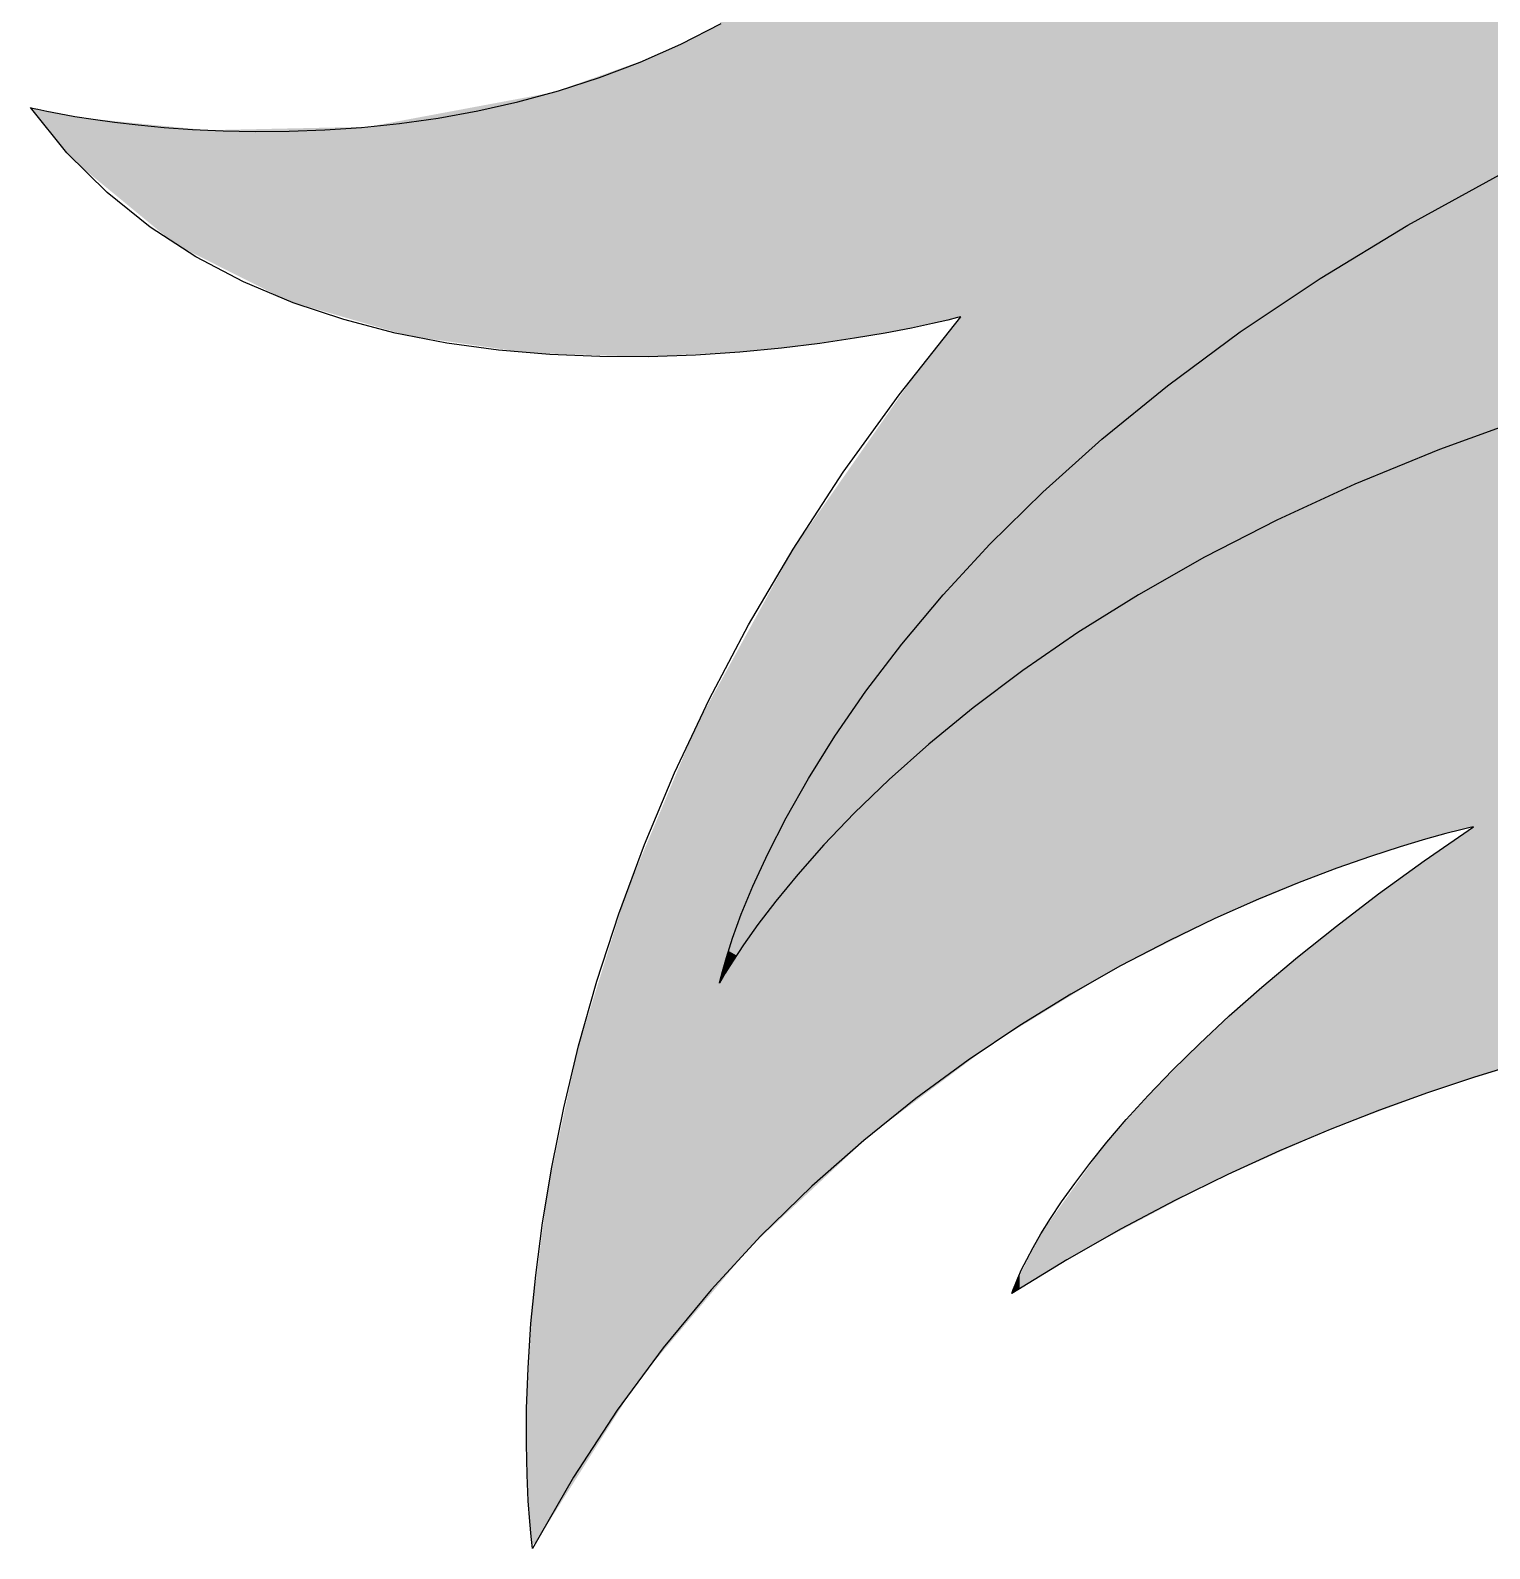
# Model space of a CAD drawing. Extents: x -42 to 1278, y -123 to 984.
# Drawn here: x 63.5 to 349.7, y -119.5 to 178.1 of the extents above; entities that cross this region are included whole.
import ezdxf

# ---------------------------------------------------------------- set-up
doc = ezdxf.new("R2010")
doc.units = 0
doc.layers.add('CABELLERA', color=7, linetype='CONTINUOUS')
doc.layers.add('CONTORNO_LON', color=7, linetype='CONTINUOUS')

# ---------------------------------------------------------------- blocks, each defined once
blk = doc.blocks.new('*U25')
at = {"layer": 'CONTORNO_LON', "color": 7, "linetype": 'CONTINUOUS'}
for points in [[(354.18, -24.93), (346.36, 743.09), (354.18, 747.39)], [(346.36, 21.97), (346, 742.89), (346.36, 743.09)], [(346, 21.88), (346, 742.89), (346.36, 21.97)], [(346.36, -27.32), (346.36, 743.09), (354.18, -24.93)], [(346, 21.88), (341.73, 652.1), (346, 658.5)], [(341.73, 20.84), (331.3, 636.45), (341.73, 652.1)], [(341.73, 20.84), (341.73, 652.1), (346, 21.88)], [(330.14, 17.42), (316.1, 619.96), (330.14, 634.72)], [(331.3, 17.82), (330.14, 634.72), (331.3, 636.45)], [(330.14, 17.42), (330.14, 634.72), (331.3, 17.82)], [(331.3, 17.82), (331.3, 636.45), (341.73, 20.84)], [(316.1, 12.55), (311.57, 615.2), (316.1, 619.96)], [(316.1, 12.55), (316.1, 619.96), (330.14, 17.42)], [(311.57, 10.66), (297.15, 604.44), (311.57, 615.2)], [(311.57, 10.66), (311.57, 615.2), (316.1, 12.55)], [(297.15, 4.65), (291.74, 600.4), (297.15, 604.44)], [(297.15, 4.65), (297.15, 604.44), (311.57, 10.66)], [(291.74, 1.92), (275.51, 591.79), (291.74, 600.4)], [(291.74, 1.92), (291.74, 600.4), (297.15, 4.65)], [(271.53, -8.66), (266, 587.64), (271.53, 589.68)], [(275.51, -6.24), (271.53, 589.68), (275.51, 591.79)], [(271.53, -8.66), (271.53, 589.68), (275.51, -6.24)], [(275.51, -6.24), (275.51, 591.79), (291.74, 1.92)], [(266, -12.04), (266, 587.64), (271.53, -8.66)], [(266, -12.04), (252.18, 526.66), (266, 533)], [(248.21, -23.44), (245.82, 523.42), (248.21, 524.84)], [(252.18, -20.47), (248.21, 524.84), (252.18, 526.66)], [(248.21, -23.44), (248.21, 524.84), (252.18, -20.47)], [(252.18, -20.47), (252.18, 526.66), (266, -12.04)], [(244.17, 121.54), (236.12, 517.66), (244.17, 522.44)], [(245.82, 121.95), (244.17, 522.44), (245.82, 523.42)], [(244.17, 121.54), (244.17, 522.44), (245.82, 121.95)], [(245.82, -25.23), (245.82, 523.42), (248.21, -23.44)], [(236.12, 119.76), (222.68, 509.68), (236.12, 517.66)], [(236.12, 119.76), (236.12, 517.66), (244.17, 121.54)], [(222.68, 117.41), (217.42, 506.56), (222.68, 509.68)], [(222.68, 117.41), (222.68, 509.68), (236.12, 119.76)], [(217.42, 116.77), (204.98, 496.09), (217.42, 506.56)], [(217.42, 116.77), (217.42, 506.56), (222.68, 117.41)], [(204.98, 115.27), (198.82, 490.89), (204.98, 496.09)], [(204.98, 115.27), (204.98, 496.09), (217.42, 116.77)], [(198.82, 114.94), (198.82, 490.89), (204.98, 115.27)], [(198.82, 114.94), (194.18, 176.97), (198.82, 179.4)], [(194.18, 114.69), (184.85, 172.66), (194.18, 176.97)], [(194.18, 114.69), (194.18, 176.97), (198.82, 114.94)], [(184.85, 114.2), (184.15, 172.41), (184.85, 172.66)], [(184.85, 114.2), (184.85, 172.66), (194.18, 114.69)], [(184.15, 114.16), (166.09, 166.01), (184.15, 172.41)], [(184.15, 114.16), (184.15, 172.41), (184.85, 114.2)], [(161.3, 114.89), (137.57, 160.69), (161.3, 165.11)], [(166.09, 114.74), (161.3, 165.11), (166.09, 166.01)], [(161.3, 114.89), (161.3, 165.11), (166.09, 114.74)], [(166.09, 114.74), (166.09, 166.01), (184.15, 114.16)], [(63.97, 162.38), (63.82, 162.56), (63.97, 162.89)], [(63.97, 162.38), (63.97, 162.89), (67.8, 157.79)], [(67.8, 157.79), (63.97, 162.89), (67.8, 162.08)], [(67.8, 157.79), (67.8, 162.08), (72.34, 152.33)], [(72.34, 152.33), (67.8, 162.08), (72.34, 161.31)], [(72.34, 152.33), (72.34, 161.31), (75.09, 150.07)], [(75.09, 150.07), (72.34, 161.31), (75.09, 160.83)], [(75.09, 150.07), (75.09, 160.83), (91.97, 136.18)], [(91.97, 136.18), (75.09, 160.83), (91.97, 159.18)], [(91.97, 136.18), (91.97, 159.18), (98.26, 133.02)], [(98.26, 133.02), (91.97, 159.18), (98.26, 158.57)], [(114.09, 125.09), (98.26, 158.57), (114.09, 158.91)], [(98.26, 133.02), (98.26, 158.57), (114.09, 125.09)], [(129.82, 120.52), (114.09, 158.91), (129.82, 159.24)], [(114.09, 125.09), (114.09, 158.91), (129.82, 120.52)], [(137.57, 118.27), (129.82, 159.24), (137.57, 160.69)], [(129.82, 120.52), (129.82, 159.24), (137.57, 118.27)], [(137.57, 118.27), (137.57, 160.69), (161.3, 114.89)], [(245.11, -25.77), (237.9, 111.96), (245.11, 120.92)], [(245.82, -25.23), (245.11, 120.92), (245.82, 121.95)], [(245.11, -25.77), (245.11, 120.92), (245.82, -25.23)], [(237.9, -31.16), (228.21, 98.08), (237.9, 111.96)], [(237.9, -31.16), (237.9, 111.96), (245.11, -25.77)], [(228.21, -38.42), (213.11, 76.45), (228.21, 98.08)], [(228.21, -38.42), (228.21, 98.08), (237.9, -31.16)], [(213.11, -52.51), (204.62, 60.98), (213.11, 76.45)], [(213.11, -52.51), (213.11, 76.45), (228.21, -38.42)], [(204.62, -60.43), (194.19, 41.97), (204.62, 60.98)], [(204.62, -60.43), (204.62, 60.98), (213.11, -52.51)], [(194.19, -72.88), (182.45, 14.06), (194.19, 41.97)], [(194.19, -72.88), (194.19, 41.97), (204.62, -60.43)], [(345.33, -27.63), (340.63, 17.98), (345.33, 21.21)], [(346.36, -27.32), (345.33, 21.21), (346.36, 21.97)], [(345.33, -27.63), (345.33, 21.21), (346.36, -27.32)], [(340.63, -29.07), (339.65, 17.3), (340.63, 17.98)], [(340.63, -29.07), (340.63, 17.98), (345.33, -27.63)], [(339.65, -29.44), (328.99, 9.66), (339.65, 17.3)], [(339.65, -29.44), (339.65, 17.3), (340.63, -29.07)], [(182.45, -86.89), (180.39, 9.16), (182.45, 14.06)], [(182.45, -86.89), (182.45, 14.06), (194.19, -72.88)], [(180.39, -90.16), (170.92, -21.34), (180.39, 9.16)], [(180.39, -90.16), (180.39, 9.16), (182.45, -86.89)], [(328.99, -33.39), (318.43, 1.41), (328.99, 9.66)], [(328.99, -33.39), (328.99, 9.66), (339.65, -29.44)], [(318.43, -37.31), (310.43, -4.83), (318.43, 1.41)], [(318.43, -37.31), (318.43, 1.41), (328.99, -33.39)], [(310.43, -40.87), (295.26, -18.17), (310.43, -4.83)], [(310.43, -40.87), (310.43, -4.83), (318.43, -37.31)], [(294.79, -47.84), (283.14, -30.23), (294.79, -18.63)], [(295.26, -47.63), (294.79, -18.63), (295.26, -18.17)], [(294.79, -47.84), (294.79, -18.63), (295.26, -47.63)], [(295.26, -47.63), (295.26, -18.17), (310.43, -40.87)], [(170.92, -105.16), (165.01, -48.87), (170.92, -21.34)], [(170.92, -105.16), (170.92, -21.34), (180.39, -90.16)], [(283.14, -54.03), (273.74, -40.9), (283.14, -30.23)], [(283.14, -54.03), (283.14, -30.23), (294.79, -47.84)], [(273.74, -59.02), (270.12, -45.96), (273.74, -40.9)], [(273.74, -59.02), (273.74, -40.9), (283.14, -54.03)], [(270.12, -60.94), (261.79, -57.6), (270.12, -45.96)], [(270.12, -60.94), (270.12, -45.96), (273.74, -59.02)], [(165.01, -114.52), (162.72, -66.49), (165.01, -48.87)], [(165.01, -114.52), (165.01, -48.87), (170.92, -105.16)], [(261.79, -65.96), (257.52, -65.91), (261.79, -57.6)], [(261.79, -65.96), (261.79, -57.6), (270.12, -60.94)], [(162.72, -118.14), (161.91, -72.79), (162.72, -66.49)], [(162.72, -118.14), (162.72, -66.49), (165.01, -114.52)], [(256.79, -68.92), (256.06, -69.29), (256.79, -67.33)], [(257.52, -68.54), (256.79, -67.33), (257.52, -65.91)], [(256.79, -68.92), (256.79, -67.33), (257.52, -68.54)], [(257.52, -68.54), (257.52, -65.91), (261.79, -65.96)], [(161.9, -118.79), (161.64, -77.62), (161.9, -72.82)], [(161.91, -118.79), (161.9, -72.82), (161.91, -72.79)], [(161.9, -118.79), (161.9, -72.82), (161.91, -118.79)], [(161.91, -118.79), (161.91, -72.79), (162.72, -118.14)], [(161.64, -116.46), (160.99, -89.41), (161.64, -77.62)], [(161.64, -116.46), (161.64, -77.62), (161.9, -118.79)], [(160.99, -107.23), (160.82, -92.46), (160.99, -89.41)], [(160.99, -107.23), (160.99, -89.41), (161.64, -116.46)]]:
    blk.add_solid(points, dxfattribs=at)
blk = doc.blocks.new('*U45')
at = {"layer": 'CABELLERA', "color": 7, "linetype": 'CONTINUOUS'}
for points in [[(359.81, 103.1), (342, 144.56), (359.81, 153.99)], [(342, 96.83), (338.16, 142.53), (342, 144.56)], [(342, 96.83), (342, 144.56), (359.81, 103.1)], [(338.16, 95.26), (323.26, 133.67), (338.16, 142.53)], [(338.16, 95.26), (338.16, 142.53), (342, 96.83)], [(323.26, 89.21), (318.5, 130.84), (323.26, 133.67)], [(323.26, 89.21), (323.26, 133.67), (338.16, 95.26)], [(318.5, 87.01), (306.09, 122.57), (318.5, 130.84)], [(318.5, 87.01), (318.5, 130.84), (323.26, 89.21)], [(306.09, 81.25), (300.76, 119.02), (306.09, 122.57)], [(306.09, 81.25), (306.09, 122.57), (318.5, 87.01)], [(300.76, 78.46), (290.42, 111.34), (300.76, 119.02)], [(300.76, 78.46), (300.76, 119.02), (306.09, 81.25)], [(290.42, 73.05), (284.83, 107.18), (290.42, 111.34)], [(290.42, 73.05), (290.42, 111.34), (300.76, 78.46)], [(284.83, 69.77), (276.22, 100.04), (284.83, 107.18)], [(284.83, 69.77), (284.83, 107.18), (290.42, 73.05)], [(276.22, 64.72), (270.61, 95.39), (276.22, 100.04)], [(276.22, 64.72), (276.22, 100.04), (284.83, 69.77)], [(270.61, 61.06), (263.41, 88.75), (270.61, 95.39)], [(270.61, 61.06), (270.61, 95.39), (276.22, 64.72)], [(263.41, 56.36), (258.02, 83.77), (263.41, 88.75)], [(263.41, 56.36), (263.41, 88.75), (270.61, 61.06)], [(258.02, 52.46), (251.95, 77.54), (258.02, 83.77)], [(258.02, 52.46), (258.02, 83.77), (263.41, 56.36)], [(251.95, 48.06), (246.96, 72.41), (251.95, 77.54)], [(251.95, 48.06), (251.95, 77.54), (258.02, 52.46)], [(246.96, 44.08), (241.77, 66.49), (246.96, 72.41)], [(246.96, 44.08), (246.96, 72.41), (251.95, 48.06)], [(241.77, 39.95), (237.32, 61.41), (241.77, 66.49)], [(241.77, 39.95), (241.77, 66.49), (246.96, 44.08)], [(237.32, 36.05), (232.83, 55.69), (237.32, 61.41)], [(237.32, 36.05), (237.32, 61.41), (241.77, 39.95)], [(232.83, 32.11), (229.03, 50.85), (232.83, 55.69)], [(232.83, 32.11), (232.83, 55.69), (237.32, 36.05)], [(229.03, 28.46), (225.07, 45.23), (229.03, 50.85)], [(229.03, 28.46), (229.03, 50.85), (232.83, 32.11)], [(225.07, 24.66), (221.98, 40.85), (225.07, 45.23)], [(225.07, 24.66), (225.07, 45.23), (229.03, 28.46)], [(221.98, 21.42), (218.43, 35.22), (221.98, 40.85)], [(221.98, 21.42), (221.98, 40.85), (225.07, 24.66)], [(218.43, 17.7), (216.07, 31.48), (218.43, 35.22)], [(218.43, 17.7), (218.43, 35.22), (221.98, 21.42)], [(216.07, 15.01), (212.85, 25.77), (216.07, 31.48)], [(216.07, 15.01), (216.07, 31.48), (218.43, 17.7)], [(212.85, 11.33), (211.21, 22.86), (212.85, 25.77)], [(212.85, 11.33), (212.85, 25.77), (216.07, 15.01)], [(211.21, 9.29), (208.28, 17.01), (211.21, 22.86)], [(211.21, 9.29), (211.21, 22.86), (212.85, 11.33)], [(207.31, 4.34), (204.67, 9.12), (207.31, 15.08)], [(208.28, 5.65), (207.31, 15.08), (208.28, 17.01)], [(207.31, 4.34), (207.31, 15.08), (208.28, 5.65)], [(208.28, 5.65), (208.28, 17.01), (211.21, 9.29)], [(204.67, 0.77), (204.27, 8.22), (204.67, 9.12)], [(204.67, 0.77), (204.67, 9.12), (207.31, 4.34)], [(204.27, 0.19), (202, 2.4), (204.27, 8.22)], [(204.27, 0.19), (204.27, 8.22), (204.67, 0.77)], [(201.96, -3.2), (200.4, -2.3), (201.96, 2.28)], [(202, -3.14), (201.96, 2.28), (202, 2.4)], [(201.96, -3.2), (201.96, 2.28), (202, -3.14)], [(202, -3.14), (202, 2.4), (204.27, 0.19)], [(200.4, -5.68), (200.09, -3.33), (200.4, -2.3)], [(200.4, -5.68), (200.4, -2.3), (201.96, -3.2)], [(199.37, -7.41), (199.01, -7.19), (199.37, -5.77)], [(200.09, -6.17), (199.37, -5.77), (200.09, -3.33)], [(199.37, -7.41), (199.37, -5.77), (200.09, -6.17)], [(200.09, -6.17), (200.09, -3.33), (200.4, -5.68)], [(198.83, -8.37), (198.67, -8.67), (198.83, -7.93)], [(199.01, -8.02), (198.83, -7.93), (199.01, -7.19)], [(198.83, -8.37), (198.83, -7.93), (199.01, -8.02)], [(199.01, -8.02), (199.01, -7.19), (199.37, -7.41)]]:
    blk.add_solid(points, dxfattribs=at)

msp = doc.modelspace()

# ---------------------------------------------------------------- linework, layer by layer
at = {"layer": 'CABELLERA', "color": 7}
msp.add_lwpolyline([(357.69, 102.45), (339.84, 96), (323.26, 89.21), (307.92, 82.15), (293.78, 74.89), (280.79, 67.51), (268.93, 60.07), (258.15, 52.66), (248.42, 45.33), (239.68, 38.18), (231.91, 31.27), (225.07, 24.66), (219.11, 18.45), (214, 12.69), (209.7, 7.46), (206.16, 2.84), (203.36, -1.11), (201.25, -4.31), (199.79, -6.68), (198.94, -8.16), (198.67, -8.67), (198.79, -8.08), (199.21, -6.37), (200, -3.59), (201.21, 0.17), (202.92, 4.85), (205.2, 10.4), (208.1, 16.73), (211.7, 23.78), (216.07, 31.48), (221.26, 39.77), (227.36, 48.58), (234.42, 57.83), (242.5, 67.47), (251.69, 77.42), (262.04, 87.62), (273.63, 98), (286.51, 108.49), (300.76, 119.02), (316.44, 129.53), (333.62, 139.95), (352.36, 150.2)], dxfattribs=at)
at = {"layer": 'CONTORNO_LON', "color": 7}
msp.add_lwpolyline([(355.23, -24.48), (346.54, -27.14), (337.48, -30.15), (328.1, -33.53), (318.43, -37.31), (308.5, -41.51), (298.33, -46.14), (287.97, -51.24), (277.44, -56.81), (266.77, -62.89), (256, -69.5), (256.06, -69.31), (256.25, -68.73), (256.61, -67.78), (257.15, -66.47), (257.9, -64.81), (258.89, -62.8), (260.14, -60.45), (261.69, -57.78), (263.54, -54.79), (265.74, -51.49), (268.3, -47.89), (271.25, -44), (274.62, -39.83), (278.43, -35.39), (282.71, -30.68), (287.48, -25.72), (292.77, -20.52), (298.61, -15.08), (305.02, -9.41), (312.02, -3.53), (319.64, 2.56), (327.91, 8.86), (336.86, 15.34), (346.5, 22), (345.87, 21.86), (344.04, 21.43), (341.09, 20.68), (337.1, 19.57), (332.15, 18.09), (326.32, 16.2), (319.69, 13.88), (312.33, 11.09), (304.34, 7.81), (295.78, 4.02), (286.75, -0.33), (277.31, -5.25), (267.56, -10.78), (257.56, -16.93), (247.4, -23.75), (237.17, -31.26), (226.93, -39.48), (216.77, -48.45), (206.78, -58.2), (197.02, -68.74), (187.58, -80.12), (178.55, -92.35), (169.99, -105.47), (162, -119.5), (161.92, -118.89), (161.7, -117.09), (161.43, -114.15), (161.14, -110.12), (160.9, -105.05), (160.78, -98.99), (160.83, -92), (161.11, -84.11), (161.68, -75.39), (162.61, -65.88), (163.94, -55.63), (165.75, -44.69), (168.09, -33.11), (171.02, -20.95), (174.6, -8.25), (178.89, 4.94), (183.95, 18.57), (189.84, 32.59), (196.63, 46.94), (204.36, 61.58), (213.11, 76.45), (222.92, 91.51), (233.87, 106.71), (246, 122), (245.35, 121.83), (243.45, 121.36), (240.39, 120.67), (236.27, 119.79), (231.16, 118.81), (225.15, 117.79), (218.33, 116.78), (210.8, 115.85), (202.63, 115.07), (193.91, 114.48), (184.73, 114.17), (175.19, 114.19), (165.36, 114.6), (155.33, 115.46), (145.19, 116.85), (135.04, 118.81), (124.95, 121.43), (115.01, 124.74), (105.31, 128.83), (95.94, 133.75), (86.99, 139.56), (78.54, 146.33), (70.68, 154.12), (63.5, 163), (63.87, 162.91), (64.96, 162.67), (66.74, 162.29), (69.16, 161.83), (72.2, 161.29), (75.81, 160.73), (79.97, 160.16), (84.63, 159.61), (89.76, 159.12), (95.33, 158.72), (101.29, 158.44), (107.62, 158.31), (114.28, 158.36), (121.23, 158.62), (128.44, 159.12), (135.87, 159.89), (143.49, 160.96), (151.25, 162.37), (159.13, 164.14), (167.09, 166.3), (175.09, 168.89), (183.1, 171.93), (191.08, 175.46), (199, 179.5)], dxfattribs=at)

# ---------------------------------------------------------------- block references
at = {"layer": 'CABELLERA', "color": 7}
msp.add_blockref('*U45', (0, 0), dxfattribs=at)
at = {"layer": 'CONTORNO_LON', "color": 7}
msp.add_blockref('*U25', (0, 0), dxfattribs=at)

doc.saveas('drawing.dxf')
